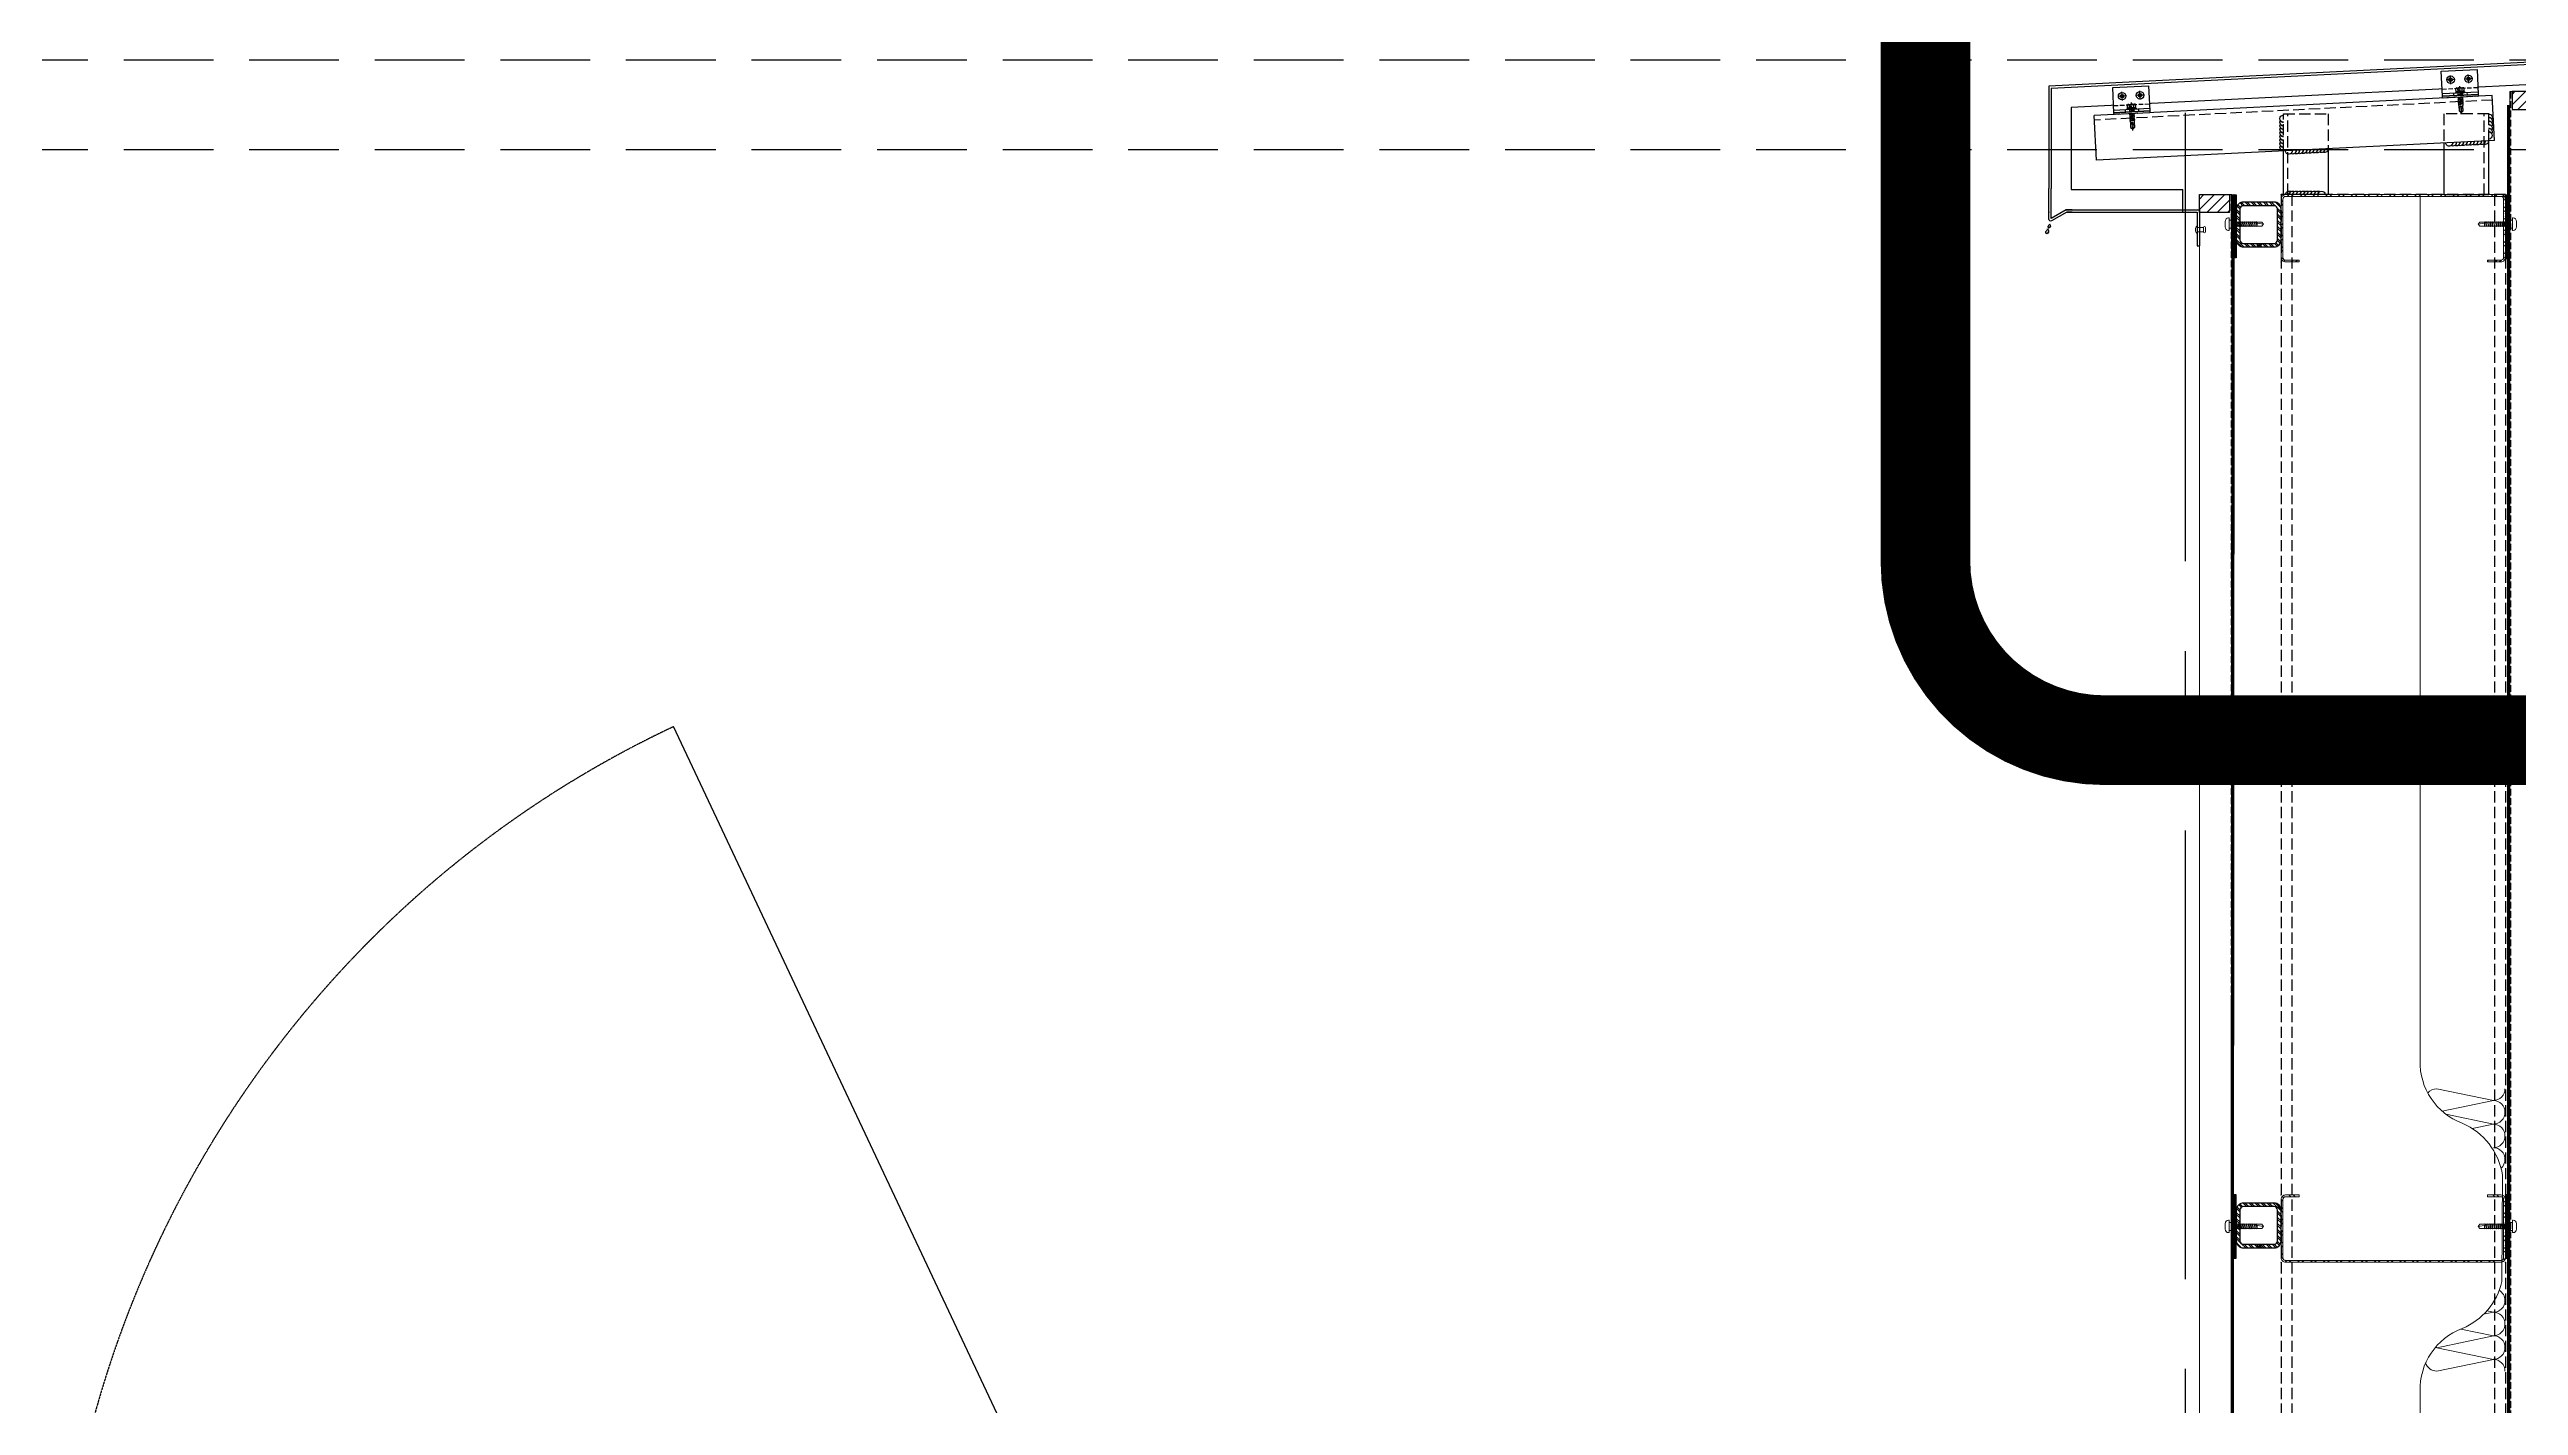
# Model space of a CAD drawing. Extents: x 220580 to 2027826, y -309201 to 71987.
# Drawn here: x 342168 to 344920, y -152279 to -150767 of the extents above; entities that cross this region are included whole.
import ezdxf
from ezdxf.enums import TextEntityAlignment as Align
from ezdxf.xclip import XClip

# ---------------------------------------------------------------- set-up
doc = ezdxf.new("R2010")
doc.units = 0
for name, pattern in [('__DASH', [0.35, 0.25, -0.1]), ('CENTER', [2, 1.25, -0.25, 0.25, -0.25]), ('DASH', [0.35, 0.25, -0.1]), ('ZN-CENTER', [2, 1.25, -0.25, 0.25, -0.25]), ('ZN-DASH', [0.35, 0.25, -0.1]), ('ZN-DOT', [0.25, 0, -0.25])]:
    doc.linetypes.add(name, pattern=pattern)
for name, color, linetype in [('!ZN1-填充-8', 8, 'Continuous'), ('!ZN3-玻璃幕墙-4', 4, 'Continuous'), ('!ZN3-铝板幕墙-3', 3, 'Continuous'), ('!ZN4-辅助材料-1', 1, 'Continuous'), ('!ZN4-配件-11', 11, 'Continuous'), ('!ZN5-钢材投影-40', 40, 'Continuous'), ('!ZN5-钢材断面-2', 2, 'Continuous'), ('!ZN5-铝材投影-112', 112, 'Continuous'), ('!ZN5-铝材断面-6', 6, 'Continuous'), ('!ZN6-层高线-8', 8, 'ZN-DOT'), ('!ZN6-虚线-8', 8, 'ZN-DASH'), ('1 轴线 辅助线', 1, 'CENTER'), ('11紧固件', 11, 'Continuous'), ('20剖面图$0$AS-WALL', 40, 'Continuous'), ('3索引', 3, 'Continuous'), ('A-LIN-V', 9, 'Continuous'), ('DIM', 173, 'Continuous'), ('Fill', 8, 'Continuous'), ('Steel', 4, 'Continuous'), ('焊缝', 8, 'Continuous')]:
    doc.layers.add(name, color=color, linetype=linetype)
doc.layers.add('0_INSULATION', color=252, linetype='Continuous', lineweight=9, transparency=0.2)
for name, color, linetype, lineweight in [('0_PURLIN-CON', 253, 'Continuous', 15), ('0_SCREW RIVET', 4, 'Continuous', 15), ('彩钢板', 6, 'Continuous', 15), ('防火岩棉', 252, 'Continuous', 13)]:
    doc.layers.add(name, color=color, linetype=linetype, lineweight=lineweight)
doc.layers.add('@ZN-型材编号（非打印层）', color=8, linetype='Continuous', plot=False)
doc.styles.add('DHTEXT-1', font='ROMANS.shx', dxfattribs={"width": 0.7, "bigfont": 'CHINESE.shx'})
doc.dimstyles.new('ZN200', dxfattribs={"dimscale": 200, "dimtxt": 2.5, "dimasz": 1.5, "dimexe": 1, "dimexo": 2, "dimgap": 0.9, "dimtad": 1, "dimdec": 0, "dimdsep": 46, "dimtxsty": 'DHTEXT-1', "dimblk": 'ARCHTICK', "dimcen": 2.5, "dimclrd": 173, "dimclre": 173, "dimclrt": 7, "dimazin": 2, "dimtfac": 1, "dimtdec": 0, "dimtix": 1, "dimtmove": 2, "dimatfit": 3, "dimfxl": 0, "dimtolj": 1, "dimtzin": 0, "dimarcsym": 0})

# ---------------------------------------------------------------- blocks, each defined once
blk = doc.blocks.new('_ArchTick')
at = {"color": 0, "linetype": 'ByBlock', "const_width": 0.4}
blk.add_lwpolyline([(-0.5, -0.5), (0.5, 0.5)], dxfattribs=at)
blk = doc.blocks.new('*D887')
at = {"layer": 'Defpoints', "color": 0, "ltscale": 2000, "transparency": 16777216}
for p in [(344981.7, -150154.7), (344981.7, -150779.4), (344396.7, -150808.6)]:
    blk.add_point(p, dxfattribs=at)
at = {"layer": 'DIM', "color": 173, "linetype": 'ByBlock', "lineweight": -2, "ltscale": 2000, "transparency": 16777216}
for p, q in [((344396.7, -150408.6), (344396.7, -149954.7)), ((344981.7, -150379.4), (344981.7, -149954.7)), ((344396.7, -150154.7), (344096.7, -150154.7)), ((344396.7, -150154.7), (344981.7, -150154.7)), ((344981.7, -150154.7), (345281.7, -150154.7))]:
    blk.add_line(p, q, dxfattribs=at)
at = {"layer": 'DIM', "color": 173, "lineweight": -2, "ltscale": 2000, "transparency": 16777216, "xscale": 300, "yscale": 300, "zscale": 300}
blk.add_blockref('_ArchTick', (344396.7, -150154.7), dxfattribs=at)
at = {"layer": 'DIM', "color": 173, "lineweight": -2, "ltscale": 2000, "transparency": 16777216, "xscale": 300, "yscale": 300, "zscale": 300, "rotation": 180}
blk.add_blockref('_ArchTick', (344981.7, -150154.7), dxfattribs=at)
at = {"layer": 'DIM', "color": 7, "ltscale": 2000, "transparency": 16777216, "insert": (344689.2, -149724.7), "char_height": 500, "attachment_point": 5, "style": 'DHTEXT-1'}
blk.add_mtext('\\A1;585', dxfattribs=at)
blk = doc.blocks.new('方管钢50x4')
at = {"layer": 'Fill'}
h = blk.add_hatch(dxfattribs=at)
h.set_pattern_fill('ANSI32', color=8, scale=0.5, style=0)
h.set_pattern_definition([(45, (-2819.7443, -883.732), (-3.367596, 3.367596), []), (45, (-2817.499, -883.732), (-3.367596, 3.367596), [])])
edge = h.paths.add_edge_path(flags=16)
edge.add_line((-17, 21), (17, 21))
edge.add_arc((17, 17), 4, 0, 90, ccw=False)
edge.add_line((21, 17), (21, -17))
edge.add_arc((17, -17), 4, 270, 360, ccw=False)
edge.add_line((17, -21), (-17, -21))
edge.add_arc((-17, -17), 4, 180, 270, ccw=False)
edge.add_line((-21, -17), (-21, 17))
edge.add_arc((-17, 17), 4, 90, 180, ccw=False)
edge = h.paths.add_edge_path()
edge.add_line((-17, 25), (17, 25))
edge.add_arc((17, 17), 8, 0, 90, ccw=False)
edge.add_line((25, 17), (25, -17))
edge.add_arc((17, -17), 8, 270, 360, ccw=False)
edge.add_line((17, -25), (-17, -25))
edge.add_arc((-17, -17), 8, 180, 270, ccw=False)
edge.add_line((-25, -17), (-25, 17))
edge.add_arc((-17, 17), 8, 90, 180, ccw=False)
for points in [[(-17, 25), (17, 25, -0.414214), (25, 17), (25, -17, -0.414214), (17, -25), (-17, -25, -0.414214), (-25, -17), (-25, 17, -0.414214)], [(-17, 21), (17, 21, -0.414214), (21, 17), (21, -17, -0.414214), (17, -21), (-17, -21, -0.414214), (-21, -17), (-21, 17, -0.414214)]]:
    blk.add_lwpolyline(points, format="xyb", close=True)
at = {"layer": '@ZN-型材编号（非打印层）', "style": 'DHTEXT-1', "width": 0.7}
blk.add_text('50x4', height=2, dxfattribs=at).set_placement((-0.5, -23), align=Align.MIDDLE_CENTER)
blk = doc.blocks.new('*U2003')
at = {"layer": '!ZN5-钢材断面-2'}
blk.add_blockref('方管钢50x4', (0, 0), dxfattribs=at)
blk = doc.blocks.new('*U1824')
at = {"color": 0, "linetype": 'ZN-CENTER', "ltscale": 3}
blk.add_line((24, 0), (-7.3, 0), dxfattribs=at)
at = {"ltscale": 10}
for p, q in [((-5.4, -3.5), (-5.4, 3.5)), ((-1, 4.6), (-4.9, 4.6)), ((-1, 2.3), (-4.9, 2.3)), ((-0.6, -5.1), (-0.6, 5.1)), ((-0.2, 5.5), (0, 4.8)), ((0, -4.8), (0, 4.8)), ((0, 2.1), (14.3, 2.1)), ((1.4, 2.7), (2.2, -2.7)), ((3.2, 2.7), (4, -2.7)), ((5, 2.7), (5.8, -2.7)), ((6.8, 2.7), (7.6, -2.7)), ((8.6, 2.7), (9.4, -2.7)), ((10.4, 2.7), (11.2, -2.7)), ((12.2, 2.7), (13, -2.7)), ((-1, -2.3), (-4.9, -2.3)), ((-1, -4.6), (-4.9, -4.6)), ((-0.2, -5.5), (0, -4.8)), ((14.3, -2.1), (0, -2.1))]:
    blk.add_line(p, q, dxfattribs=at)
for points in [[(1.8, -2.1), (1, 2.1), (1.4, 2.7), (1.8, 2.1), (2.6, -2.1), (2.2, -2.7)], [(3.6, -2.1), (2.8, 2.1), (3.2, 2.7), (3.6, 2.1), (4.4, -2.1), (4, -2.7)], [(5.4, -2.1), (4.6, 2.1), (5, 2.7), (5.4, 2.1), (6.2, -2.1), (5.8, -2.7)], [(7.2, -2.1), (6.4, 2.1), (6.8, 2.7), (7.2, 2.1), (8, -2.1), (7.6, -2.7)], [(9, -2.1), (8.2, 2.1), (8.6, 2.7), (9, 2.1), (9.8, -2.1), (9.4, -2.7)], [(10.8, -2.1), (10, 2.1), (10.4, 2.7), (10.8, 2.1), (11.6, -2.1), (11.2, -2.7)], [(12.6, -2.1), (11.8, 2.1), (12.2, 2.7), (12.6, 2.1), (13.4, -2.1), (13, -2.7)]]:
    blk.add_lwpolyline(points, close=True, dxfattribs=at)
for points in [[(14.3, -2.1, -0.414214), (14.4, -2.2), (14.4, -2.3), (20.2, -2.3), (22, -0.3), (22, 0.3), (20.2, 2.3), (14.4, 2.3), (14.4, 2.2, -0.414214), (14.3, 2.1)], [(16.5, -2.3), (16.4, -1.2), (15.8, -1.5, -0.530462), (15, -1.2), (14.8, 0.1, -0.651316), (15.5, 0.5), (16, 0.2), (16.8, 0.7), (22, -0.3, -0.201226), (20.2, 2.3)]]:
    blk.add_lwpolyline(points, format="xyb", dxfattribs=at)
for centre, radius, start, end in [((-3.9, 3.5), 1.58, 133.1736, 226.8264), ((0.1, 0), 5.58, 155.5673, 204.4327), ((0.1, 3.5), 1.58, 133.1736, 226.8264), ((4.1, 0), 5.58, 155.5673, 204.4327), ((7.5, -2.9), 11.3, 132.4922, 138.6064), ((-3.9, -3.5), 1.58, 133.1736, 226.8264), ((0.1, -3.5), 1.58, 133.1736, 226.8264), ((7.5, 2.9), 11.3, 221.3936, 227.5078)]:
    blk.add_arc(centre, radius, start, end, dxfattribs=at)
at = {"layer": 'Defpoints', "color": 0, "ltscale": 10, "style": 'DHTEXT-1', "width": 0.7}
blk.add_text('5.5', height=1, rotation=90, dxfattribs=at).set_placement((-2.5, -0.9), align=Align.CENTER)
blk = doc.blocks.new('*U2097')
at = {"color": 0, "linetype": 'CENTER', "ltscale": 3}
for p, q in [((4.9, 0), (-4.9, 0)), ((0, 4.9), (0, -4.9))]:
    blk.add_line(p, q, dxfattribs=at)
at = {"linetype": 'ByBlock', "ltscale": 10}
for radius in [4.2, 2, 1.23]:
    blk.add_circle((0, 0), radius, dxfattribs=at)
blk = doc.blocks.new('*U1981')
at = {"ltscale": 0.125}
blk.add_wipeout([(-20, -30), (20, -30), (20, -5), (-20, -5)], dxfattribs=at).dxf.layer = '!ZN6-虚线-8'
at = {"layer": '!ZN1-填充-8'}
h = blk.add_hatch(dxfattribs=at)
h.set_pattern_fill('NET3', color=256, scale=0.75, angle=180, style=0)
h.set_pattern_definition([(180, (-1731.706, 294.7402), (-3e-16, -2.38125), []), (240, (-1731.706, 294.7402), (2.062223, -1.190625), []), (300, (-1731.706, 294.7402), (2.062223, 1.190625), [])])
h.paths.add_polyline_path([(20, 0), (-20, 0), (-20, -2), (20, -2)])
at = {"layer": '!ZN5-铝材投影-112'}
blk.add_lwpolyline([(20, -2), (-20, -2), (-20, -30), (20, -30)], close=True, dxfattribs=at)
at = {"layer": '!ZN6-虚线-8', "color": 8, "linetype": 'ZN-DASH', "ltscale": 20}
blk.add_line((-20, -10), (20, -10), dxfattribs=at)
at = {"layer": '!ZN6-虚线-8', "linetype": 'ZN-DASH', "ltscale": 10}
for p, q in [((-7.5, -5), (-7.5, -2)), ((7.5, -5), (7.5, -2))]:
    blk.add_line(p, q, dxfattribs=at)
at = {"layer": '!ZN4-配件-11', "color": 1, "xscale": -1, "rotation": 270}
for name, p in [('*U1824', (0, -5)), ('*U2097', (-10, -20)), ('*U2097', (10, -20))]:
    blk.add_blockref(name, p, dxfattribs=at)
at = {"ltscale": 0.25}
blk.add_wipeout([(20, 0), (20, -2), (-20, -2), (-20, 0)], dxfattribs=at).dxf.layer = '!ZN4-辅助材料-1'
at = {"layer": '!ZN4-辅助材料-1'}
blk.add_lwpolyline([(20, 0), (-20, 0), (-20, -2), (20, -2)], close=True, dxfattribs=at)
at = {"layer": '!ZN5-铝材投影-112', "ltscale": 0.25}
blk.add_line((-20, -5), (20, -5), dxfattribs=at)
blk = doc.blocks.new('20180416.09092401')
at = {"layer": '!ZN4-辅助材料-1', "color": 145}
for centre, radius, start, end in [((5.1, -9.5), 3.93, 140.0495, 186.0703), ((2.6, -9.9), 1.35, 182.8889, 295.6987), ((2.9, -9.8), 1.25, 155.4041, 236.1311), ((2.2, -7.1), 0.08, 350.823, 137.7216), ((4.1, -7.2), 1.84, 175.7812, 243.5577), ((2.1, -9.9), 1.61, 309.5965, 21.7891), ((2.9, -9.6), 0.8, 21.7891, 60.8756), ((8.2, -15.7), 4.91, 140.0495, 186.0703), ((5, -16.2), 1.69, 182.8889, 295.6987), ((5.4, -16), 1.56, 155.4041, 236.1311), ((4.5, -12.6), 0.1, 350.823, 137.7216), ((6.9, -12.8), 2.3, 175.7812, 243.5577), ((4.5, -16.1), 2.01, 309.5965, 21.7891), ((5.4, -15.7), 1, 21.7891, 60.8756)]:
    blk.add_arc(centre, radius, start, end, dxfattribs=at)
blk = doc.blocks.new('A$Cf3634199')
at = {"layer": '!ZN3-铝板幕墙-3'}
blk.add_lwpolyline([(1, -25), (-5, -25), (-22.1, -34.8, -0.557537), (-25, -33), (-25, -33), (-25, 1.1)], format="xyb", dxfattribs=at)
blk.add_lwpolyline([(1, -22.5), (-5.7, -22.5), (-22.5, -32.1), (-22.5, 1.1)], dxfattribs=at)
at = {"layer": '!ZN5-铝材断面-6'}
blk.add_point((-25, -25), dxfattribs=at)
at = {"layer": '!ZN3-玻璃幕墙-4', "xscale": -1}
blk.add_blockref('20180416.09092401', (-22, -31.3), dxfattribs=at)
blk = doc.blocks.new('$紧固件$00000029')
at = {"layer": '0_SCREW RIVET'}
for p, q in [((-4.5, 1), (4.5, 1)), ((-2.5, 1), (-2.5, -6)), ((2.5, 1), (2.5, -6)), ((-2.5, -6), (2.5, -6)), ((-2.5, -8), (2.5, -8))]:
    blk.add_line(p, q, dxfattribs=at)
blk.add_lwpolyline([(-4.5, 1, -0.147667), (-1.5, 2.8), (1.5, 2.8, -0.147667), (4.5, 1)], format="xyb", dxfattribs=at)
for centre, start, end in [((-2.5, -7), 90, 270), ((2.5, -7), 270, 90)]:
    blk.add_arc(centre, 1, start, end, dxfattribs=at)
blk = doc.blocks.new('$紧固件$00000145')
at = {"layer": '0_SCREW RIVET'}
for p, q in [((-1.7, 9.4), (-1.7, 7.2)), ((-1.7, 6.7), (-1.7, 5)), ((-1.7, 4.5), (-1.7, 2.8)), ((-1.7, 2.3), (-1.7, 0.6)), ((-1.7, 0.1), (-1.7, -1.6)), ((2.8, 9.4), (2.8, 7.6)), ((2.8, 7.1), (2.8, 5.4)), ((2.8, 4.9), (2.8, 3.2)), ((2.8, 2.7), (2.8, 1)), ((2.8, 0.5), (2.8, -1.2)), ((-1.7, -2.1), (-1.7, -3.8)), ((-1.7, -4.3), (-1.7, -6)), ((-1.7, -6.5), (-1.7, -8.2)), ((-1.7, -8.7), (-1.7, -10.5)), ((-1.7, -11), (-1.7, -12.7)), ((-1.7, -13.2), (-1.7, -14.9)), ((-1.7, -15.4), (-1.7, -17.1)), ((-1.7, -17.6), (-1.7, -19.3)), ((-1.7, -19.8), (-1.7, -24.8)), ((-1.7, -24.8), (0.5, -26.6)), ((0.5, -26.6), (2.8, -24.8)), ((2.8, -1.7), (2.8, -3.4)), ((2.8, -3.9), (2.8, -5.6)), ((2.8, -6.1), (2.8, -7.8)), ((2.8, -8.3), (2.8, -10.1)), ((2.8, -10.6), (2.8, -12.3)), ((2.8, -12.8), (2.8, -14.5)), ((2.8, -15), (2.8, -16.7)), ((2.8, -17.2), (2.8, -18.9)), ((2.8, -19.4), (2.8, -24.8))]:
    blk.add_line(p, q, dxfattribs=at)
blk.add_lwpolyline([(-6.5, 12.1, -0.414214), (-2.5, 16.1), (3.5, 16.1, -0.414214), (7.5, 12.1), (7.5, 12.2), (7.5, 11.4), (-6.5, 11.4), (-6.5, 12.2)], format="xyb", close=True, dxfattribs=at)
for points in [[(-4, 11.4), (5, 11.4), (5, 9.4), (-4, 9.4)], [(-1.7, 6.7), (2.8, 7.1), (3.3, 7.4), (2.8, 7.6), (-1.7, 7.2), (-2.2, 6.9)], [(-1.7, 4.5), (2.8, 4.9), (3.3, 5.2), (2.8, 5.4), (-1.7, 5), (-2.2, 4.7)], [(-1.7, 2.3), (2.8, 2.7), (3.3, 3), (2.8, 3.2), (-1.7, 2.8), (-2.2, 2.5)], [(-1.7, 0.1), (2.8, 0.5), (3.3, 0.8), (2.8, 1), (-1.7, 0.6), (-2.2, 0.3)], [(-1.7, -2.1), (2.8, -1.7), (3.3, -1.4), (2.8, -1.2), (-1.7, -1.6), (-2.2, -1.9)], [(-1.7, -4.3), (2.8, -3.9), (3.3, -3.6), (2.8, -3.4), (-1.7, -3.8), (-2.2, -4.1)], [(-1.7, -6.5), (2.8, -6.1), (3.3, -5.8), (2.8, -5.6), (-1.7, -6), (-2.2, -6.3)], [(-1.7, -8.7), (2.8, -8.3), (3.3, -8.1), (2.8, -7.8), (-1.7, -8.2), (-2.2, -8.5)], [(-1.7, -11), (2.8, -10.6), (3.3, -10.3), (2.8, -10.1), (-1.7, -10.5), (-2.2, -10.7)], [(-1.7, -13.2), (2.8, -12.8), (3.3, -12.5), (2.8, -12.3), (-1.7, -12.7), (-2.2, -13)], [(-1.7, -15.4), (2.8, -15), (3.3, -14.7), (2.8, -14.5), (-1.7, -14.9), (-2.2, -15.2)], [(-1.7, -17.6), (2.8, -17.2), (3.3, -16.9), (2.8, -16.7), (-1.7, -17.1), (-2.2, -17.4)]]:
    blk.add_lwpolyline(points, close=True, dxfattribs=at)
for points in [[(1.7, -19), (-1.7, -19.3), (-2.2, -19.6), (-1.7, -19.8), (1.6, -19.5)], [(0.5, -26.6), (1.9, -18), (2.5, -19.4), (2.5, -19.4), (2.8, -19.9)], [(2.3, -18.9), (2.8, -18.9), (3.3, -19.1), (2.8, -19.4), (2.5, -19.4)]]:
    blk.add_lwpolyline(points, dxfattribs=at)
blk = doc.blocks.new('*U960')
at = {"layer": '0_INSULATION'}
for p, q in [((114761.4, -53978.9), (114793, -53985.5)), ((114793, -53985.5), (114764.4, -53991.4)), ((114766.5, -53993.1), (114793, -53998.6)), ((114793, -53998.6), (114781.2, -54001)), ((114793, -54103.5), (114787.5, -54104.6)), ((114789.3, -54102.7), (114793, -54103.5)), ((114793, -54116.6), (114761.4, -54123.2)), ((114774.8, -54112.8), (114793, -54116.6)), ((114761.4, -54123.2), (114793, -54129.7)), ((114793, -54129.7), (114761.4, -54136.3))]:
    blk.add_line(p, q, dxfattribs=at)
blk.add_lwpolyline([(114802.2, -53481.6), (114802.2, -54544.6), (114752.2, -54544.6), (114752.2, -54147.5, -0.323318), (114775.7, -54112.5, 0.242761), (114797.7, -54086.4), (114798.1, -54027, 0.256774), (114775.7, -53998.1, -0.323318), (114752.2, -53963.1), (114752.2, -53481.6)], format="xyb", close=True, dxfattribs=at)
at = {"layer": '0_INSULATION', "extrusion": (0, 0, -1)}
for centre, start_param, end_param in [((114761.4, -53985.5), 5.406397, 6.283185), ((114793, -53978.9), 1.570796, 3.141593), ((114793, -53992), 0, 1.570796), ((114793, -53992), 1.570796, 3.141593), ((114793, -54005.2), 0, 1.570796), ((114793, -54005.2), 1.570796, 3.141593), ((114793, -54018.3), 0, 1.570796), ((114793, -54018.3), 1.570796, 2.416555), ((114793, -54096.9), 0.524657, 1.570796), ((114793, -54096.9), 1.570796, 3.141593), ((114793, -54110), 0, 1.570796), ((114793, -54110), 1.570796, 3.141593), ((114793, -54123.1), 0, 1.570796), ((114761.4, -54129.7), 3.141593, 4.407145), ((114761.4, -54129.7), 6.139662, 6.283185), ((114761.4, -54116.6), 3.141593, 3.269368), ((114793, -54123.1), 1.570796, 3.141593), ((114793, -54136.3), 0, 1.570796)]:
    blk.add_ellipse(centre, major_axis=(0, 6.56), ratio=0.988253, start_param=start_param, end_param=end_param, dxfattribs=at)
blk = doc.blocks.new('*U1967')
at = {"layer": '0_PURLIN-CON', "linetype": 'ByBlock', "lineweight": -2}
h = blk.add_hatch(dxfattribs=at)
h.set_pattern_fill('ANSI32', color=256, scale=2, angle=2.8624)
h.set_pattern_definition([(47.862405, (-81115.591, 63372.253), (-7.0631283, 6.3904494), []), (47.862405, (-81111.1065, 63372.477), (-7.0631283, 6.3904494), [])])
edge = h.paths.add_edge_path()
edge.add_line((75, 20), (75, 5))
edge.add_arc((70, 5), 5, -90, 0, ccw=False)
edge.add_line((70, 0), (5, 0))
edge.add_arc((5, 5), 5, 180, 270, ccw=False)
edge.add_line((0, 5), (0, 245))
edge.add_arc((5, 245), 5, 90, 180, ccw=False)
edge.add_line((5, 250), (70, 250))
edge.add_arc((70, 245), 5, 0, 90, ccw=False)
edge.add_line((75, 245), (75, 230))
edge.add_line((75, 230), (73, 230))
edge.add_line((73, 230), (73, 245))
edge.add_arc((70, 245), 3, 0, 90)
edge.add_line((70, 248), (5, 248))
edge.add_arc((5, 245), 3, 90, 180)
edge.add_line((2, 245), (2, 5))
edge.add_arc((5, 5), 3, 180, 270)
edge.add_line((5, 2), (70, 2))
edge.add_arc((70, 5), 3, 270, 360)
edge.add_line((73, 5), (73, 20))
edge.add_line((73, 20), (75, 20))
at = {"color": 0, "linetype": 'ByBlock'}
for p in [(0, 250), (75, 250), (0, 0), (75, 0)]:
    blk.add_point(p, dxfattribs=at)
at = {"layer": '0_PURLIN-CON', "linetype": 'ByBlock', "lineweight": -2}
blk.add_lwpolyline([(75, 20), (75, 5, -0.414214), (70, 0), (5, 0, -0.414214), (0, 5), (0, 245, -0.414214), (5, 250), (70, 250, -0.414214), (75, 245), (75, 230), (73, 230), (73, 245, 0.414214), (70, 248), (5, 248, 0.414214), (2, 245), (2, 5, 0.414214), (5, 2), (70, 2, 0.414214), (73, 5), (73, 20)], format="xyb", close=True, dxfattribs=at)
blk = doc.blocks.new('20250829153746')
h = blk.add_hatch()
h.set_pattern_fill('ANSI31', color=256, scale=2.574546, style=0)
h.set_pattern_definition([(225, (34468.336, 58638.577), (5.7800201, -5.7800201), [])])
h.paths.add_polyline_path([(600, 14564.8), (566.6, 14564.8), (566.6, 14544.8), (600, 14544.8)])
h = blk.add_hatch()
h.set_pattern_fill('ANSI31', color=256, scale=2.574546, style=0)
h.set_pattern_definition([(225, (34491.569, 58523.92), (5.7800201, -5.7800201), [])])
h.paths.add_polyline_path([(218, 14450.1), (251.4, 14450.1), (251.4, 14430.1), (218, 14430.1)])
at = {"layer": 'Fill', "ltscale": 50}
h = blk.add_hatch(dxfattribs=at)
h.set_pattern_fill('ANSI38', color=256, scale=0.4, style=0)
h.set_pattern_definition([(45, (844.8132, 14379.35035), (-0.4490128, 0.4490128), []), (135, (844.8132, 14379.35035), (-1.3470384, 0.4490128), [1.5875, -0.9525])])
h.paths.add_polyline_path([(259, 14449.8), (259, 14379.4), (254, 14379.4), (254, 14449.8)])
h = blk.add_hatch(dxfattribs=at)
h.set_pattern_fill('ANSI38', color=256, scale=0.4, style=0)
h.set_pattern_definition([(45, (559, 14378.7825), (-0.449013, 0.449013), []), (135, (559, 14378.7825), (-1.3470384, 0.449013), [1.5875, -0.9525])])
h.paths.add_polyline_path([(559, 14449.3), (559, 14378.8), (564, 14378.8), (564, 14449.3)])
h = blk.add_hatch(dxfattribs=at)
h.set_pattern_fill('ANSI38', color=256, scale=0.4, style=0)
h.set_pattern_definition([(45, (254, 13264.51904), (-0.449013, 0.449013), []), (135, (254, 13264.51904), (-1.3470384, 0.449013), [1.5875, -0.9525])])
h.paths.add_polyline_path([(254, 13335), (254, 13264.5), (259, 13264.5), (259, 13335)])
h = blk.add_hatch(dxfattribs=at)
h.set_pattern_fill('ANSI38', color=256, scale=0.4, style=0)
h.set_pattern_definition([(45, (559, 13264.51904), (-0.449013, 0.449013), []), (135, (559, 13264.51904), (-1.3470384, 0.449013), [1.5875, -0.9525])])
h.paths.add_polyline_path([(559, 13335), (559, 13264.5), (564, 13264.5), (564, 13335)])
at = {"layer": '!ZN3-铝板幕墙-3'}
for p, q in [((635, 14600), (50, 14570.8)), ((632.5, 14597.4), (52.5, 14568.4)), ((50, 14570.8), (50, 14456.8)), ((52.5, 14568.4), (52.5, 14456.8)), ((611.5, 14573.8), (75, 14547)), ((75, 14547), (75, 14455.6)), ((199.3, 14430.6), (199.3, 14455.6))]:
    blk.add_line(p, q, dxfattribs=at)
at = {"layer": '!ZN3-铝板幕墙-3', "ltscale": 1000}
for p, q in [((75, 14455.6), (199.3, 14455.6)), ((69.3, 14433.1), (218, 14433.1)), ((70, 14430.6), (215.5, 14430.6)), ((215.5, 14430.6), (215.5, 14393)), ((218, 14433.1), (218, 14393))]:
    blk.add_line(p, q, dxfattribs=at)
at = {"layer": '!ZN3-铝板幕墙-3', "ltscale": 30}
blk.add_line((215.5, 14393), (218, 14393), dxfattribs=at)
at = {"layer": '!ZN5-钢材投影-40', "ltscale": 0.3}
for p, q in [((103.1, 14488.3), (100.6, 14538.2)), ((546.9, 14510.5), (544.4, 14560.4)), ((546.9, 14510.5), (103.1, 14488.3))]:
    blk.add_line(p, q, dxfattribs=at)
at = {"layer": '!ZN6-虚线-8', "ltscale": 30}
for p, q in [((564.8, 14564.8), (564.8, 11268.7)), ((253.2, 14450.1), (253.2, 12385.5))]:
    blk.add_line(p, q, dxfattribs=at)
for points in [[(600, 14564.8), (566.6, 14564.8), (566.6, 14544.8), (600, 14544.8)], [(218, 14450.1), (251.4, 14450.1), (251.4, 14430.1), (218, 14430.1)]]:
    blk.add_lwpolyline(points, close=True)
at = {"layer": '11紧固件', "ltscale": 50}
for points in [[(259, 14449.8), (259, 14379.4), (254, 14379.4), (254, 14449.8), (259, 14449.8)], [(559, 14449.3), (559, 14378.8), (564, 14378.8), (564, 14449.3), (559, 14449.3)], [(254, 13335), (254, 13264.5), (259, 13264.5), (259, 13335), (254, 13335)], [(559, 13335), (559, 13264.5), (564, 13264.5), (564, 13335), (559, 13335)]]:
    blk.add_lwpolyline(points, dxfattribs=at)
at = {"layer": '20剖面图$0$AS-WALL', "ltscale": 1000}
for p, q in [((540.4, 14450), (540.4, 14510.2)), ((311.6, 14450), (311.6, 14498.7)), ((361.6, 14501.2), (361.6, 14450)), ((490.4, 14507.7), (490.4, 14450)), ((361.6, 14450), (311.6, 14450)), ((490.4, 14450), (540.4, 14450))]:
    blk.add_line(p, q, dxfattribs=at)
at = {"layer": 'A-LIN-V'}
blk.add_lwpolyline([(-971.8, 12771.5), (-1483.3, 13857)], dxfattribs=at)
at = {"layer": 'A-LIN-V', "linetype": 'DASH'}
for centre, start, end in [((-971.8, 12771.5), 115.2306, 185.2306), ((-3361.8, 12552.7), 5.2306, 75.2306)]:
    blk.add_arc(centre, 1200, start, end, dxfattribs=at)
at = {"layer": 'Steel', "color": 8, "linetype": '__DASH', "ltscale": 50}
for p, q in [((311.6, 14540), (361.6, 14540)), ((311.6, 14498.7), (311.6, 14540)), ((316.6, 14450), (316.6, 14540)), ((361.6, 14540), (361.6, 14501.2)), ((309, 14450), (309, 12606.5)), ((559, 14450), (309, 14450)), ((321, 14450), (321, 12606.5)), ((547, 14450), (547, 12606.5)), ((559, 14450), (559, 12606.5))]:
    blk.add_line(p, q, dxfattribs=at)
at = {"layer": '彩钢板', "color": 1}
for p, q in [((564, 14564.8), (564, 11268.7)), ((564, 14564.8), (600, 14564.8)), ((218, 14450.1), (218, 12385.5)), ((218, 14450.1), (254, 14450.1)), ((254, 14450.1), (254, 12385.5))]:
    blk.add_line(p, q, dxfattribs=at)
at = {"layer": '焊缝', "ltscale": 1000}
for points in [[(311.6, 14498.7, -0.57735), (308.2, 14504.7, 0.267949), (311.6, 14502.7, -0.57735), (308.2, 14508.7, 0.267949), (311.6, 14506.7, -0.57735), (308.2, 14512.7, 0.267949), (311.6, 14510.7, -0.57735), (308.2, 14516.7, 0.267949), (311.6, 14514.7, -0.57735), (308.2, 14520.7, 0.267949), (311.6, 14518.7, -0.57735), (308.2, 14524.7, 0.267949), (311.6, 14522.7, -0.57735), (308.2, 14528.7, 0.267949), (311.6, 14526.7, -0.57735), (308.2, 14532.7, 0.267949), (311.6, 14530.7, -1), (311.6, 14538.7, -1)], [(540.4, 14510.2, -0.57735), (534.6, 14506.4, 0.267949), (536.4, 14510, -0.57735), (530.6, 14506.2, 0.267949), (532.4, 14509.8, -0.57735), (526.6, 14506, 0.267949), (528.4, 14509.6, -0.57735), (522.6, 14505.8, 0.267949), (524.4, 14509.4, -0.57735), (518.6, 14505.6, 0.267949), (520.4, 14509.2, -0.57735), (514.6, 14505.4, 0.267949), (516.4, 14509, -0.57735), (510.6, 14505.2, 0.267949), (512.4, 14508.8, -0.57735), (506.6, 14505, 0.267949), (508.4, 14508.6, -0.57735), (502.6, 14504.8, 0.267949), (504.4, 14508.4, -0.57735), (498.6, 14504.6, 0.267949), (500.4, 14508.2, -1), (492.5, 14507.8, -1)], [(361.6, 14501.2, -0.57735), (355.8, 14497.5, 0.267949), (357.6, 14501, -0.57735), (351.8, 14497.3, 0.267949), (353.6, 14500.8, -0.57735), (347.8, 14497.1, 0.267949), (349.6, 14500.6, -0.57735), (343.8, 14496.9, 0.267949), (345.6, 14500.4, -0.57735), (339.8, 14496.7, 0.267949), (341.6, 14500.2, -0.57735), (335.8, 14496.5, 0.267949), (337.6, 14500, -0.57735), (331.8, 14496.3, 0.267949), (333.7, 14499.8, -0.57735), (327.8, 14496.1, 0.267949), (329.7, 14499.6, -0.57735), (323.8, 14495.9, 0.267949), (325.7, 14499.4, -0.57735), (319.8, 14495.7, 0.267949), (321.7, 14499.2, -1), (313.7, 14498.8, -1)], [(314, 14450, -0.57735), (320, 14453.5, 0.267949), (318, 14450, -0.57735), (324, 14453.5, 0.267949), (322, 14450, -0.57735), (328, 14453.5, 0.267949), (326, 14450, -0.57735), (332, 14453.5, 0.267949), (330, 14450, -0.57735), (336, 14453.5, 0.267949), (334, 14450, -0.57735), (340, 14453.5, 0.267949), (338, 14450, -0.57735), (344, 14453.5, 0.267949), (342, 14450, -0.57735), (348, 14453.5, 0.267949), (346, 14450, -0.57735), (352, 14453.5, 0.267949), (350, 14450, -1), (358, 14450, -1)]]:
    blk.add_lwpolyline(points, format="xyb", dxfattribs=at)
at = {"layer": '防火岩棉', "color": 0, "const_width": 3.75}
for points in [[(562.6, 14550), (562.6, 11268.7)], [(255.4, 14448.8), (254, 12385.5)]]:
    blk.add_lwpolyline(points, dxfattribs=at)
at = {"layer": '!ZN3-铝板幕墙-3', "ltscale": 1000}
blk.add_blockref('A$Cf3634199', (75, 14455.6), dxfattribs=at)
at = {"layer": '!ZN4-配件-11', "xscale": -1}
for p in [(284, 14416.7), (284, 13301)]:
    blk.add_blockref('*U2003', p, dxfattribs=at)
at = {"xscale": 2, "yscale": 2, "zscale": 2}
blk.add_blockref('*U960', (-229040.4, 121411.2), dxfattribs=at)
at = {"xscale": -1}
for name, p, rotation in [('$紧固件$00000029', (216.5, 14410.9), 90), ('$紧固件$00000145', (555.4, 14416.6, 0), 270), ('$紧固件$00000145', (555.4, 13299.5), 270)]:
    blk.add_blockref(name, p, dxfattribs=dict(at, rotation=rotation))
at = {"rotation": 90}
for p in [(262.6, 14416.6, 0), (262.6, 13299.5)]:
    blk.add_blockref('$紧固件$00000145', p, dxfattribs=at)
at = {"layer": '0_PURLIN-CON', "extrusion": (-1.22465e-16, -1.09242e-25, -1), "rotation": 270}
blk.add_blockref('*U1967', (-559, 14450), dxfattribs=at)
at = {"layer": '0_PURLIN-CON', "extrusion": (-1.22465e-16, 1.09242e-25, -1), "xscale": -1, "rotation": 270}
blk.add_blockref('*U1967', (-559, 13260), dxfattribs=at)
at = {"xscale": -1, "rotation": 182.8624052261059}
blk.add_blockref('*U1981', (508.9, 14558.6), dxfattribs=at)
at = {"layer": '!ZN5-钢材投影-40', "ltscale": 0.3}
blk.add_line((544.4, 14560.4), (100.6, 14538.2), dxfattribs=at)
at = {"layer": 'Steel', "color": 8, "linetype": '__DASH', "ltscale": 50}
for p, q in [((544.7, 14555.4), (100.8, 14533.2)), ((540.4, 14540), (490.4, 14540)), ((490.4, 14540), (490.4, 14507.7)), ((535.4, 14450), (535.4, 14540)), ((540.4, 14510.2), (540.4, 14540))]:
    blk.add_line(p, q, dxfattribs=at)
at = {"layer": '焊缝', "ltscale": 1000}
blk.add_lwpolyline([(540.4, 14540, -0.57735), (543.9, 14534, 0.267949), (540.4, 14536, -0.57735), (543.9, 14530, 0.267949), (540.4, 14532, -0.57735), (543.9, 14526, 0.267949), (540.4, 14528, -0.57735), (543.9, 14522, 0.267949), (540.4, 14524, -0.57735), (543.9, 14518, 0.267949), (540.4, 14520, -1), (540.4, 14512, -1)], format="xyb", dxfattribs=at)
at = {"xscale": -1, "rotation": 182.8624052261059}
blk.add_blockref('*U1981', (142.7, 14540.3), dxfattribs=at)
blk = doc.blocks.new('*D1124')
at = {"layer": 'Defpoints', "color": 0, "ltscale": 2000, "transparency": 16777216}
for p in [(344981.7, -150779.4), (347025.9, -150779.4), (344892.1, -162879.4)]:
    blk.add_point(p, dxfattribs=at)
at = {"layer": 'DIM', "color": 173, "linetype": 'ByBlock', "lineweight": -2, "ltscale": 2000, "transparency": 16777216}
for p, q in [((345381.7, -150779.4), (347225.9, -150779.4)), ((347025.9, -162879.4), (347025.9, -150779.4)), ((345292.1, -162879.4), (347225.9, -162879.4))]:
    blk.add_line(p, q, dxfattribs=at)
at = {"layer": 'DIM', "color": 173, "lineweight": -2, "ltscale": 2000, "transparency": 16777216, "xscale": 300, "yscale": 300, "zscale": 300}
for p, rotation in [((347025.9, -150779.4), 90), ((347025.9, -162879.4), 270)]:
    blk.add_blockref('_ArchTick', p, dxfattribs=dict(at, rotation=rotation))
at = {"layer": 'DIM', "color": 7, "ltscale": 2000, "transparency": 16777216, "insert": (346595.9, -156829.4), "char_height": 500, "attachment_point": 5, "rotation": 90, "style": 'DHTEXT-1'}
blk.add_mtext('\\A1;12100', dxfattribs=at)

msp = doc.modelspace()

# ---------------------------------------------------------------- linework, layer by layer
at = {"layer": '1 轴线 辅助线', "ltscale": 400}
msp.add_line((344549.3, -148438.1), (344545.4, -168029.7), dxfattribs=at)
at = {"layer": '3索引', "linetype": 'DASH', "ltscale": 1000, "const_width": 100}
msp.add_lwpolyline([(344459.1, -150401.9), (345073.9, -150401.9, -0.414214), (345273.9, -150601.9), (345273.9, -151337.5, -0.414214), (345073.9, -151537.5), (344459.1, -151537.5, -0.414214), (344259.1, -151337.5), (344259.1, -150601.9, -0.414214)], format="xyb", close=True, dxfattribs=at)

# ---------------------------------------------------------------- dimensions: what is measured, and where the dimension line sits
at = {"layer": 'DIM', "color": 6, "ltscale": 2000}
dim = msp.add_linear_dim(base=(344981.7, -150154.7), p1=(344396.7, -150808.6), p2=(344981.7, -150779.4), dimstyle='ZN200', dxfattribs=at)
dim.commit()
dim.dimension.update_dxf_attribs({"geometry": '*D887', "text_midpoint": (344689.2, -149724.7)})

# ---------------------------------------------------------------- next in the draw order: block references
at = {"ltscale": 30}
ref = msp.add_blockref('20250829153746', (344346.7, -165379.4), dxfattribs=at)
XClip(ref).set_block_clipping_path([(-6706.9425857681, -2293.6337352093), (3746.9317506557, 16818.2785192617)])

# ---------------------------------------------------------------- next in the draw order: linework, layer by layer
at = {"layer": '!ZN6-层高线-8', "linetype": 'DASH', "ltscale": 400}
for p, q in [((351450.4, -150779.4), (339706.6, -150779.4)), ((351450.4, -150879.4), (339706.6, -150879.4))]:
    msp.add_line(p, q, dxfattribs=at)

# ---------------------------------------------------------------- next in the draw order: dimensions: what is measured, and where the dimension line sits
at = {"layer": 'DIM', "ltscale": 2000}
dim = msp.add_linear_dim(base=(347025.9, -150779.4), p1=(344892.1, -162879.4), p2=(344981.7, -150779.4), angle=90, dimstyle='ZN200', dxfattribs=at)
dim.commit()
dim.dimension.update_dxf_attribs({"geometry": '*D1124', "text_midpoint": (346595.9, -156829.4)})

doc.saveas('drawing.dxf')
